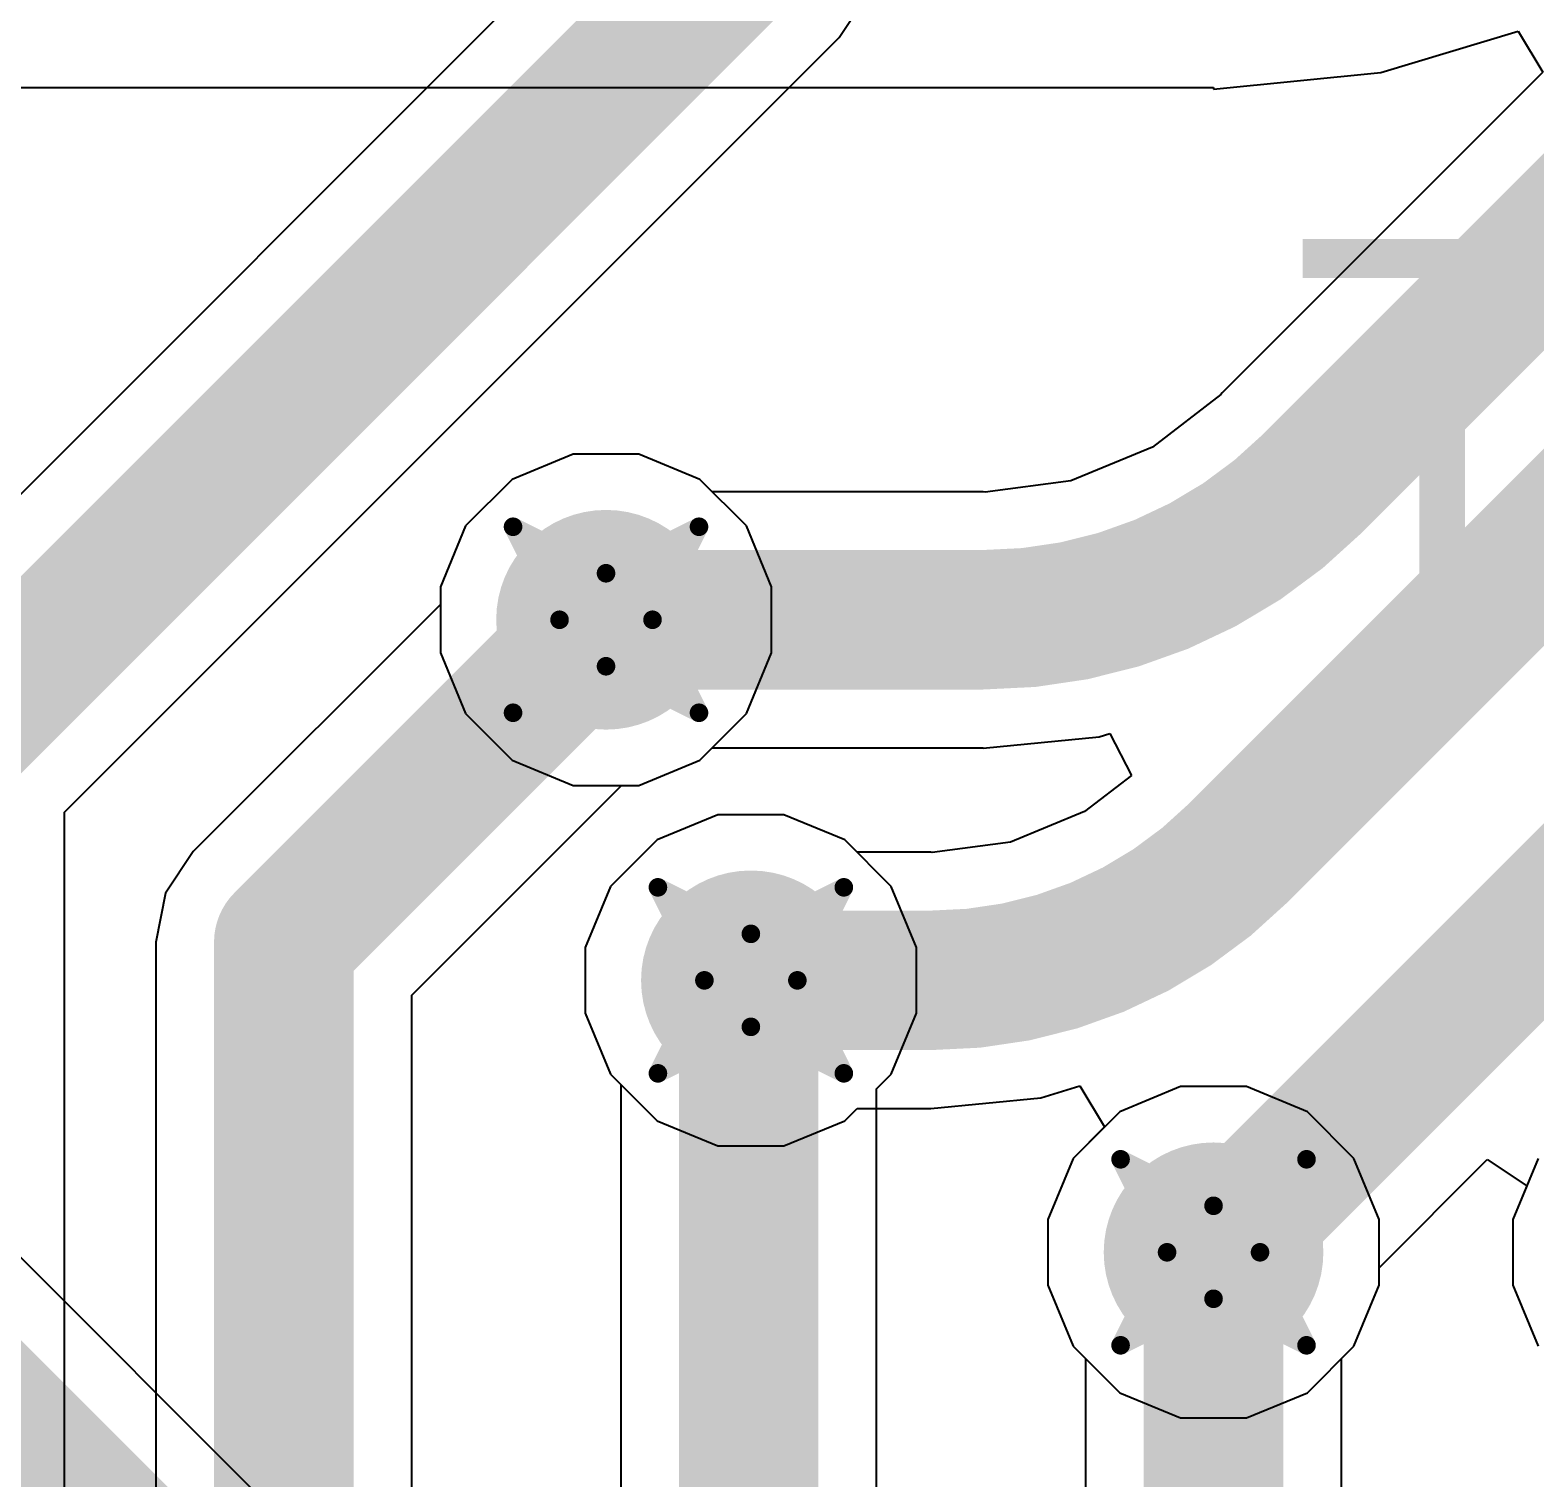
# Model space of a CAD drawing. Header units: inches. Extents: x -5 to 426, y -53 to 116.
# Drawn here: x 16.588 to 20.699, y -18.041 to -14.087 of the extents above; entities that cross this region are included whole.
import ezdxf

# ---------------------------------------------------------------- set-up
doc = ezdxf.new("R2010")
doc.units = ezdxf.units.IN
for name, color, linetype in [('Board Outline', 216, 'Continuous'), ('Bottom Layer', 5, 'Continuous'), ('Bottom Overlay', 54, 'Continuous'), ('Drill Drawing', 1, 'Continuous'), ('Top Layer', 1, 'Continuous'), ('Via Holes', 16, 'Continuous')]:
    doc.layers.add(name, color=color, linetype=linetype)
doc.styles.add('Arial', font='', dxfattribs={"height": 0.2})
doc.styles.get('Arial').set_extended_font_data('Arial')

msp = doc.modelspace()

# ---------------------------------------------------------------- hatches: boundary and pattern name
at = {"layer": 'Bottom Layer'}
h = msp.add_hatch(color=5, dxfattribs=at)
edge = h.paths.add_edge_path()
edge.add_arc((18.161, -15.6972), 0.2999994, 0, 360)
h = msp.add_hatch(color=5, dxfattribs=at)
edge = h.paths.add_edge_path()
edge.add_arc((18.55675232, -16.68197832), 0.2999994, 0, 360)
h = msp.add_hatch(color=5, dxfattribs=at)
edge = h.paths.add_edge_path()
edge.add_arc((19.82067664, -17.42471496), 0.2999994, 0, 360)
at = {"layer": 'Top Layer'}
h = msp.add_hatch(color=1, dxfattribs=at)
edge = h.paths.add_edge_path()
edge.add_arc((18.161, -15.6972), 0.2999994, 0, 360)
h = msp.add_hatch(color=1, dxfattribs=at)
edge = h.paths.add_edge_path()
edge.add_arc((18.55675232, -16.68197832), 0.2999994, 0, 360)
h = msp.add_hatch(color=1, dxfattribs=at)
edge = h.paths.add_edge_path()
edge.add_arc((19.82067664, -17.42471496), 0.2999994, 0, 360)
at = {"layer": 'Via Holes'}
h = msp.add_hatch(color=7, dxfattribs=at)
edge = h.paths.add_edge_path()
edge.add_arc((18.161, -15.6972), 0.1499997, 0, 360)
h = msp.add_hatch(color=7, dxfattribs=at)
edge = h.paths.add_edge_path()
edge.add_arc((18.55675232, -16.68197832), 0.1499997, 0, 360)
h = msp.add_hatch(color=7, dxfattribs=at)
edge = h.paths.add_edge_path()
edge.add_arc((19.82067664, -17.42471496), 0.1499997, 0, 360)

# ---------------------------------------------------------------- linework, layer by layer
at = {"layer": 'Board Outline', "const_width": 0.254}
msp.add_lwpolyline([(49.77249634, 6.34813564, -1.14456695220957), (-0.2979293, -38.4413887)], format="xyb", dxfattribs=at)
at = {"layer": 'Bottom Layer'}
for p, q in [((20.27768106, -14.2029688), (20.65256474, -14.08925046)), ((20.65256474, -14.08925046), (20.7198722, -14.20154894)), ((19.82067664, -14.24798014), (20.27768106, -14.2029688)), ((20.7198722, -14.20154894), (19.84444342, -15.07697772)), ((13.8791696, -14.2434183), (19.82067664, -14.2434183)), ((19.82067664, -14.2434183), (19.82067664, -14.24798014)), ((19.8408798, -15.082139), (19.65406788, -15.22548136)), ((19.84409544, -15.0773257), (19.8408798, -15.082139)), ((19.84421228, -15.07725204), (19.84409544, -15.0773257)), ((19.84429864, -15.07719362), (19.84421228, -15.07725204)), ((19.84444342, -15.07697772), (19.84429864, -15.07719362)), ((18.07101288, -15.2448006), (17.90473686, -15.31367524)), ((18.25098712, -15.2448006), (18.07101288, -15.2448006)), ((18.41726314, -15.31367524), (18.25098712, -15.2448006)), ((19.65406788, -15.22548136), (19.43077394, -15.31797292)), ((17.90473686, -15.31367524), (17.77747524, -15.44093686)), ((18.4511696, -15.3475817), (18.41726314, -15.31367524)), ((19.43077394, -15.31797292), (19.19701266, -15.34874756)), ((19.19115034, -15.3475817), (18.4511696, -15.3475817)), ((19.19701266, -15.34874756), (19.19115034, -15.3475817)), ((17.77747524, -15.44093686), (17.7086006, -15.60721288)), ((17.7086006, -15.60721288), (17.7086006, -15.78718712)), ((17.7086006, -15.78718712), (17.77747524, -15.95346314)), ((17.77747524, -15.95346314), (17.90473686, -16.08072476)), ((19.19115034, -16.04792066), (19.50802296, -16.01671168)), ((19.50802296, -16.01671168), (19.53727614, -16.00783692)), ((19.53727614, -16.00783692), (19.59625748, -16.1226627)), ((18.41726314, -16.08072476), (18.4511696, -16.0468183)), ((18.4511696, -16.0468183), (19.19115034, -16.0468183)), ((19.19115034, -16.0468183), (19.19115034, -16.04792066)), ((17.90473686, -16.08072476), (18.07101288, -16.1495994)), ((18.25098712, -16.1495994), (18.41726314, -16.08072476)), ((18.07101288, -16.1495994), (18.25098712, -16.1495994)), ((19.59625748, -16.1226627), (19.46786048, -16.22118422)), ((18.4667652, -16.22957892), (18.30048918, -16.29845356)), ((18.64673944, -16.22957892), (18.4667652, -16.22957892)), ((18.81301546, -16.29845356), (18.64673944, -16.22957892)), ((19.46786048, -16.22118422), (19.26557234, -16.30497374)), ((18.30048918, -16.29845356), (18.17322756, -16.42571518)), ((18.84692192, -16.33236002), (18.81301546, -16.29845356)), ((19.26557234, -16.30497374), (19.05210312, -16.33307884)), ((19.04849124, -16.33236002), (18.84692192, -16.33236002)), ((19.05210312, -16.33307884), (19.04849124, -16.33236002)), ((18.17322756, -16.42571518), (18.10435292, -16.5919912)), ((18.10435292, -16.5919912), (18.10435292, -16.77196544)), ((18.10435292, -16.77196544), (18.17322756, -16.93824146)), ((18.17322756, -16.93824146), (18.30048918, -17.06550308)), ((19.3484373, -17.00273968), (19.45583612, -16.9701591)), ((19.45583612, -16.9701591), (19.52314612, -17.08245758)), ((19.04849124, -17.03228242), (19.3484373, -17.00273968)), ((18.81301546, -17.06550308), (18.84692192, -17.03159662)), ((18.84692192, -17.03159662), (19.04849124, -17.03159662)), ((19.04849124, -17.03159662), (19.04849124, -17.03228242)), ((18.30048918, -17.06550308), (18.4667652, -17.13437772)), ((18.64673944, -17.13437772), (18.81301546, -17.06550308)), ((19.52314612, -17.08245758), (19.43715188, -17.16845182)), ((18.4667652, -17.13437772), (18.64673944, -17.13437772)), ((19.43715188, -17.16845182), (19.36827724, -17.33472784)), ((20.27307604, -17.46675196), (20.5684882, -17.1713398)), ((20.5684882, -17.1713398), (20.67615372, -17.24328022)), ((20.67615372, -17.24328022), (20.6382747, -17.33472784)), ((17.92600174, -18.80316788), (16.4278183, -17.3049819)), ((19.36827724, -17.33472784), (19.36827724, -17.51470208)), ((20.6382747, -17.33472784), (20.6382747, -17.51470208)), ((20.27307604, -17.51470208), (20.27307604, -17.46675196)), ((19.36827724, -17.51470208), (19.43715188, -17.6809781)), ((20.2042014, -17.6809781), (20.27307604, -17.51470208)), ((20.6382747, -17.51470208), (20.70714934, -17.6809781)), ((19.43715188, -17.6809781), (19.5644135, -17.80823972)), ((20.07693978, -17.80823972), (20.2042014, -17.6809781)), ((19.5644135, -17.80823972), (19.73068952, -17.87711436)), ((19.91066376, -17.87711436), (20.07693978, -17.80823972)), ((19.73068952, -17.87711436), (19.91066376, -17.87711436))]:
    msp.add_line(p, q, dxfattribs=at)
at = {"layer": 'Bottom Layer', "const_width": 0.3809999999999999}
for points in [[(20.09166162, -15.32419592), (30.48222504, -4.9336325)], [(19.88794092, -16.33426756), (30.37977668, -5.8424318)], [(19.82067664, -17.42471496), (30.40821198, -6.837179619999999)], [(18.161, -15.6972), (19.19115034, -15.6972)], [(18.55675232, -16.68197832), (19.04849124, -16.68197832)], [(16.0782, -17.4498), (17.78118618, -19.15278618)]]:
    msp.add_lwpolyline(points, dxfattribs=at)
for points in [[(20.09131364, -15.3245439, -0.1988121147933988), (19.19115034, -15.6972)], [(20.09166162, -15.32419592, -9.64387993302e-05), (20.09131364, -15.3245439)], [(19.88767168, -16.3345368, -0.1988286713292383), (19.04849124, -16.68197832)], [(19.88794346, -16.33426756, -8.0511848538e-05), (19.88767168, -16.3345368)]]:
    msp.add_lwpolyline(points, format="xyb", dxfattribs=at)
at = {"layer": 'Bottom Layer', "const_width": 0.1905}
for points in [[(19.99606364, -15.3245439, 1), (20.18656364, -15.3245439, 1)], [(19.99606364, -15.3245439, 1), (20.18656364, -15.3245439, 1)], [(19.99641162, -15.32419592, 1), (20.18691162, -15.32419592, 1)], [(19.99641162, -15.32419592, 1), (20.18691162, -15.32419592, 1)], [(18.06575, -15.6972, 1), (18.25625, -15.6972, 1)], [(19.09590034, -15.6972, 1), (19.28640034, -15.6972, 1)], [(19.09590034, -15.6972, 1), (19.28640034, -15.6972, 1)], [(19.79242168, -16.3345368, 1), (19.98292168, -16.3345368, 1)], [(19.79242168, -16.3345368, 1), (19.98292168, -16.3345368, 1)], [(19.79269092, -16.33426756, 1), (19.98319092, -16.33426756, 1)], [(19.79269346, -16.33426756, 1), (19.98319346, -16.33426756, 1)], [(18.46150232, -16.68197832, 1), (18.65200232, -16.68197832, 1)], [(18.95324124, -16.68197832, 1), (19.14374124, -16.68197832, 1)], [(18.95324124, -16.68197832, 1), (19.14374124, -16.68197832, 1)], [(19.72542664, -17.42471496, 1), (19.91592664, -17.42471496, 1)]]:
    msp.add_lwpolyline(points, format="xyb", close=True, dxfattribs=at)
at = {"layer": 'Drill Drawing', "const_width": 0.0508}
for points in [[(17.907, -15.4432), (18.161, -15.5702)], [(17.907, -15.4432), (18.034, -15.6972)], [(18.161, -15.5702), (18.415, -15.4432)], [(18.288, -15.6972), (18.415, -15.4432)], [(17.907, -15.9512), (18.034, -15.6972)], [(18.288, -15.6972), (18.415, -15.9512)], [(17.907, -15.9512), (18.161, -15.8242)], [(18.161, -15.8242), (18.415, -15.9512)], [(18.30275232, -16.42797832), (18.55675232, -16.55497832)], [(18.30275232, -16.42797832), (18.42975232, -16.68197832)], [(18.55675232, -16.55497832), (18.81075232, -16.42797832)], [(18.68375232, -16.68197832), (18.81075232, -16.42797832)], [(18.30275232, -16.93597832), (18.42975232, -16.68197832)], [(18.68375232, -16.68197832), (18.81075232, -16.93597832)], [(18.30275232, -16.93597832), (18.55675232, -16.80897832)], [(18.55675232, -16.80897832), (18.81075232, -16.93597832)], [(19.56667664, -17.17071496), (19.82067664, -17.29771496)], [(19.56667664, -17.17071496), (19.69367664, -17.42471496)], [(19.82067664, -17.29771496), (20.07467664, -17.17071496)], [(19.94767664, -17.42471496), (20.07467664, -17.17071496)], [(19.56667664, -17.67871496), (19.69367664, -17.42471496)], [(19.94767664, -17.42471496), (20.07467664, -17.67871496)], [(19.56667664, -17.67871496), (19.82067664, -17.55171496)], [(19.82067664, -17.55171496), (20.07467664, -17.67871496)]]:
    msp.add_lwpolyline(points, dxfattribs=at)
at = {"layer": 'Drill Drawing', "const_width": 0.0254}
for points in [[(17.8943, -15.4432, 1), (17.9197, -15.4432, 1)], [(17.8943, -15.4432, 1), (17.9197, -15.4432, 1)], [(18.4023, -15.4432, 1), (18.4277, -15.4432, 1)], [(18.4023, -15.4432, 1), (18.4277, -15.4432, 1)], [(18.1483, -15.5702, 1), (18.1737, -15.5702, 1)], [(18.1483, -15.5702, 1), (18.1737, -15.5702, 1)], [(18.0213, -15.6972, 1), (18.0467, -15.6972, 1)], [(18.0213, -15.6972, 1), (18.0467, -15.6972, 1)], [(18.2753, -15.6972, 1), (18.3007, -15.6972, 1)], [(18.2753, -15.6972, 1), (18.3007, -15.6972, 1)], [(18.1483, -15.8242, 1), (18.1737, -15.8242, 1)], [(18.1483, -15.8242, 1), (18.1737, -15.8242, 1)], [(17.8943, -15.9512, 1), (17.9197, -15.9512, 1)], [(17.8943, -15.9512, 1), (17.9197, -15.9512, 1)], [(18.4023, -15.9512, 1), (18.4277, -15.9512, 1)], [(18.4023, -15.9512, 1), (18.4277, -15.9512, 1)], [(18.29005232, -16.42797832, 1), (18.31545232, -16.42797832, 1)], [(18.29005232, -16.42797832, 1), (18.31545232, -16.42797832, 1)], [(18.79805232, -16.42797832, 1), (18.82345232, -16.42797832, 1)], [(18.79805232, -16.42797832, 1), (18.82345232, -16.42797832, 1)], [(18.54405232, -16.55497832, 1), (18.56945232, -16.55497832, 1)], [(18.54405232, -16.55497832, 1), (18.56945232, -16.55497832, 1)], [(18.41705232, -16.68197832, 1), (18.44245232, -16.68197832, 1)], [(18.41705232, -16.68197832, 1), (18.44245232, -16.68197832, 1)], [(18.67105232, -16.68197832, 1), (18.69645232, -16.68197832, 1)], [(18.67105232, -16.68197832, 1), (18.69645232, -16.68197832, 1)], [(18.54405232, -16.80897832, 1), (18.56945232, -16.80897832, 1)], [(18.54405232, -16.80897832, 1), (18.56945232, -16.80897832, 1)], [(18.29005232, -16.93597832, 1), (18.31545232, -16.93597832, 1)], [(18.29005232, -16.93597832, 1), (18.31545232, -16.93597832, 1)], [(18.79805232, -16.93597832, 1), (18.82345232, -16.93597832, 1)], [(18.79805232, -16.93597832, 1), (18.82345232, -16.93597832, 1)], [(19.55397664, -17.17071496, 1), (19.57937664, -17.17071496, 1)], [(19.55397664, -17.17071496, 1), (19.57937664, -17.17071496, 1)], [(20.06197664, -17.17071496, 1), (20.08737664, -17.17071496, 1)], [(20.06197664, -17.17071496, 1), (20.08737664, -17.17071496, 1)], [(19.80797664, -17.29771496, 1), (19.83337664, -17.29771496, 1)], [(19.80797664, -17.29771496, 1), (19.83337664, -17.29771496, 1)], [(19.68097664, -17.42471496, 1), (19.70637664, -17.42471496, 1)], [(19.68097664, -17.42471496, 1), (19.70637664, -17.42471496, 1)], [(19.93497664, -17.42471496, 1), (19.96037664, -17.42471496, 1)], [(19.93497664, -17.42471496, 1), (19.96037664, -17.42471496, 1)], [(19.80797664, -17.55171496, 1), (19.83337664, -17.55171496, 1)], [(19.80797664, -17.55171496, 1), (19.83337664, -17.55171496, 1)], [(19.55397664, -17.67871496, 1), (19.57937664, -17.67871496, 1)], [(19.55397664, -17.67871496, 1), (19.57937664, -17.67871496, 1)], [(20.06197664, -17.67871496, 1), (20.08737664, -17.67871496, 1)], [(20.06197664, -17.67871496, 1), (20.08737664, -17.67871496, 1)]]:
    msp.add_lwpolyline(points, format="xyb", close=True, dxfattribs=at)
at = {"layer": 'Top Layer'}
for p, q in [((18.20104818, -13.71491542), (16.0849818, -15.8309818)), ((18.79788468, -14.10695172), (18.87367066, -13.99352802)), ((16.6818183, -16.2230181), (18.79788468, -14.10695172)), ((18.07101288, -15.2448006), (17.90473686, -15.31367524)), ((18.25098712, -15.2448006), (18.07101288, -15.2448006)), ((18.41726314, -15.31367524), (18.25098712, -15.2448006)), ((17.90473686, -15.31367524), (17.77747524, -15.44093686)), ((18.54452476, -15.44093686), (18.41726314, -15.31367524)), ((17.77747524, -15.44093686), (17.7086006, -15.60721288)), ((18.6133994, -15.60721288), (18.54452476, -15.44093686)), ((17.7086006, -15.60721288), (17.7086006, -15.655163)), ((18.6133994, -15.78718712), (18.6133994, -15.60721288)), ((17.7086006, -15.655163), (17.0334559, -16.3303077)), ((18.54452476, -15.95346314), (18.6133994, -15.78718712)), ((18.41726314, -16.08072476), (18.54452476, -15.95346314)), ((18.25098712, -16.1495994), (18.41726314, -16.08072476)), ((17.6302924, -16.722344), (18.203037, -16.1495994)), ((18.203037, -16.1495994), (18.25098712, -16.1495994)), ((16.6818183, -24.9320304), (16.6818183, -16.2230181)), ((18.4667652, -16.22957892), (18.30048918, -16.29845356)), ((18.64673944, -16.22957892), (18.4667652, -16.22957892)), ((18.81301546, -16.29845356), (18.64673944, -16.22957892)), ((18.30048918, -16.29845356), (18.17322756, -16.42571518)), ((18.94027708, -16.42571518), (18.81301546, -16.29845356)), ((17.0334559, -16.3303077), (16.95766992, -16.4437314)), ((18.17322756, -16.42571518), (18.10435292, -16.5919912)), ((19.00915172, -16.5919912), (18.94027708, -16.42571518)), ((16.95766992, -16.4437314), (16.9310558, -16.5775259)), ((16.9310558, -16.5775259), (16.9310558, -27.11378118)), ((18.10435292, -16.5919912), (18.10435292, -16.77196544)), ((19.00915172, -16.77196544), (19.00915172, -16.5919912)), ((17.6302924, -27.20358542), (17.6302924, -16.722344)), ((18.10435292, -16.77196544), (18.17322756, -16.93824146)), ((18.94027708, -16.93824146), (19.00915172, -16.77196544)), ((18.17322756, -16.93824146), (18.20105072, -16.96606462)), ((18.20105072, -16.96606462), (18.20105072, -27.11378118)), ((18.90028732, -16.97823122), (18.94027708, -16.93824146)), ((19.73068952, -16.97231556), (19.5644135, -17.0411902)), ((19.91066376, -16.97231556), (19.73068952, -16.97231556)), ((20.07693978, -17.0411902), (19.91066376, -16.97231556)), ((18.90028732, -27.20358542), (18.90028732, -16.97823122)), ((19.5644135, -17.0411902), (19.43715188, -17.16845182)), ((20.2042014, -17.16845182), (20.07693978, -17.0411902)), ((19.43715188, -17.16845182), (19.36827724, -17.33472784)), ((20.27307604, -17.33472784), (20.2042014, -17.16845182)), ((20.70714934, -17.16845182), (20.6382747, -17.33472784)), ((19.36827724, -17.33472784), (19.36827724, -17.51470208)), ((20.27307604, -17.51470208), (20.27307604, -17.33472784)), ((20.6382747, -17.33472784), (20.6382747, -17.51470208)), ((19.36827724, -17.51470208), (19.43715188, -17.6809781)), ((20.2042014, -17.6809781), (20.27307604, -17.51470208)), ((20.6382747, -17.51470208), (20.70714934, -17.6809781)), ((19.43715188, -17.6809781), (19.47105834, -17.71488456)), ((19.47105834, -17.71488456), (19.47105834, -27.20359304)), ((20.17029494, -17.71488456), (20.2042014, -17.6809781)), ((20.17029494, -27.1137888), (20.17029494, -17.71488456))]:
    msp.add_line(p, q, dxfattribs=at)
for points, const_width in [([(16.3322, -16.0782), (18.55066648, -13.85973352)], 0.3809999999999999), ([(17.2806741, -16.5775259), (18.161, -15.6972)], 0.3809999999999999), ([(17.2806741, -28.10598392), (17.2806741, -16.5775259)], 0.3809999999999999), ([(18.55066902, -16.68806162), (18.55675232, -16.68197832)], 0.508), ([(18.55066902, -28.10598392), (18.55066902, -16.68806162)], 0.3809999999999999), ([(19.82067664, -28.10599154), (19.82067664, -17.42471496)], 0.3809999999999999)]:
    msp.add_lwpolyline(points, dxfattribs=dict(at, const_width=const_width))
for points, const_width in [([(18.06575, -15.6972, 1), (18.25625, -15.6972, 1)], 0.1905), ([(17.1854241, -16.5775259, 1), (17.3759241, -16.5775259, 1)], 0.1905), ([(17.1854241, -16.5775259, 1), (17.3759241, -16.5775259, 1)], 0.1905), ([(18.42366902, -16.68806162, 1), (18.67766902, -16.68806162, 1)], 0.254), ([(18.42975232, -16.68197832, 1), (18.68375232, -16.68197832, 1)], 0.254), ([(18.45541902, -16.68806162, 1), (18.64591902, -16.68806162, 1)], 0.1905), ([(19.72542664, -17.42471496, 1), (19.91592664, -17.42471496, 1)], 0.1905)]:
    msp.add_lwpolyline(points, format="xyb", close=True, dxfattribs=dict(at, const_width=const_width))

# ---------------------------------------------------------------- texts
at = {"layer": 'Bottom Overlay', "style": 'Arial', "text_generation_flag": 2}
msp.add_text('ZERO CARBON FOOTPRINT', height=0.9652, rotation=360, dxfattribs=at).set_placement((38.08487176, -15.62218618))

doc.saveas('drawing.dxf')
